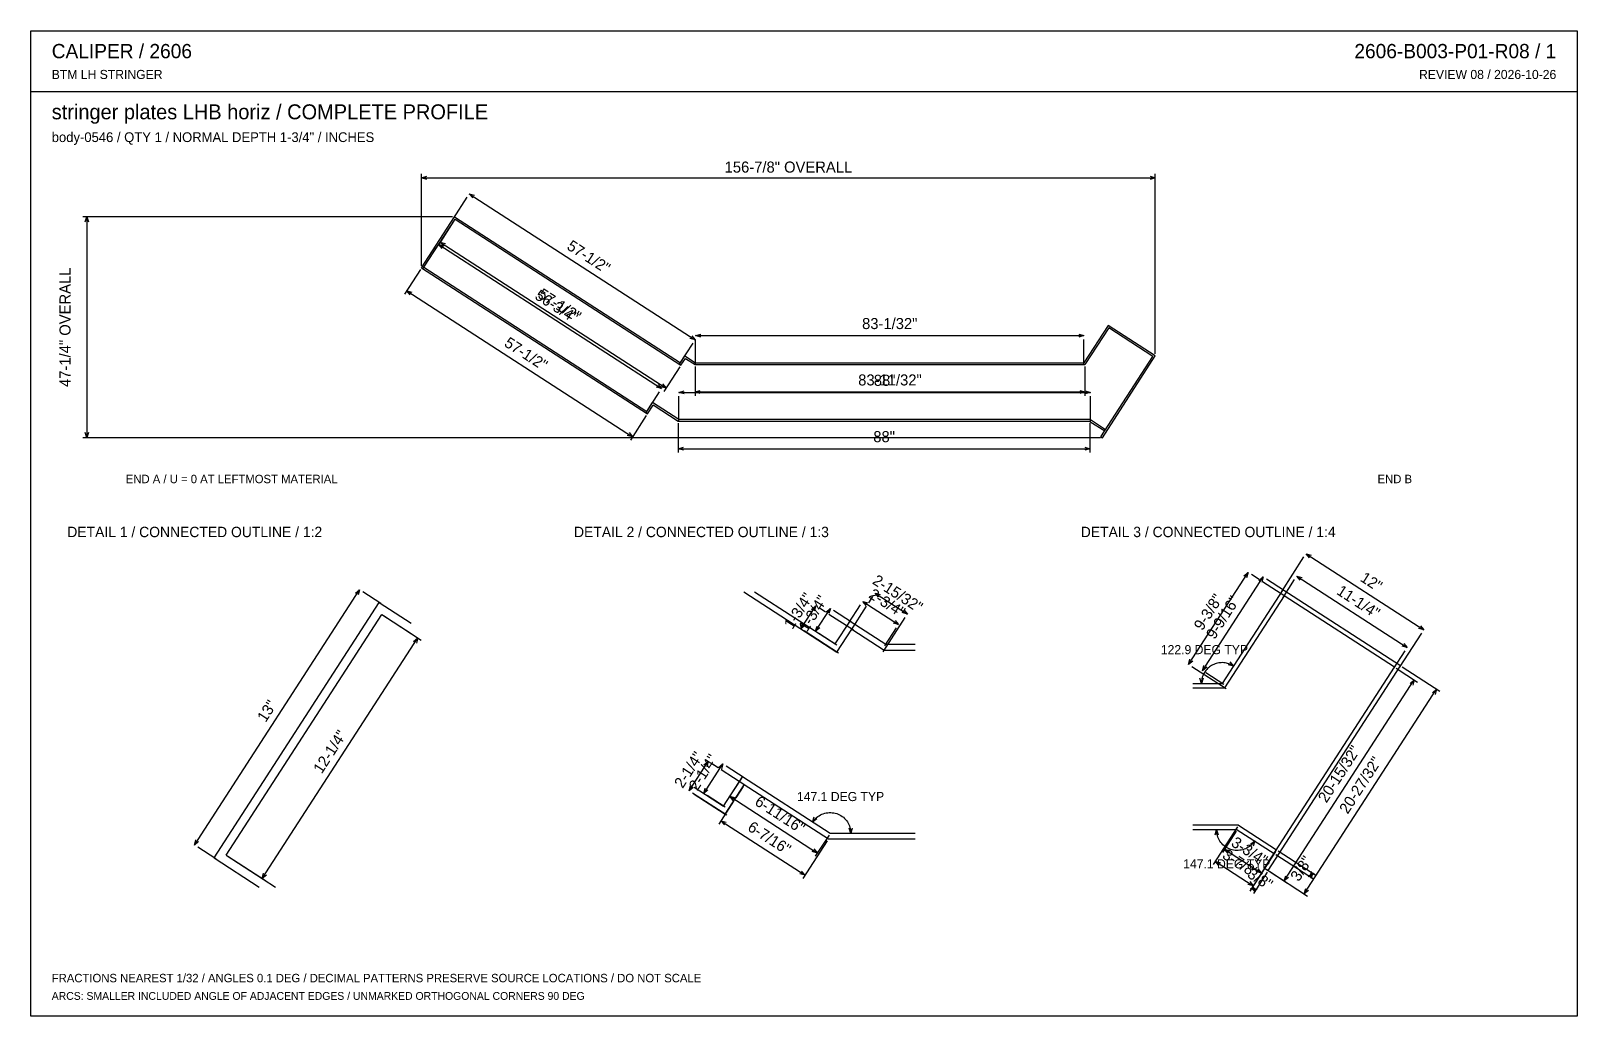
# Model space of a CAD drawing. Header units: inches. Extents: x 0.5 to 33.5, y 0.5 to 21.5.
import ezdxf
from ezdxf.enums import TextEntityAlignment as Align

# ---------------------------------------------------------------- set-up
doc = ezdxf.new("R2010")
doc.units = ezdxf.units.IN
doc.header["$MEASUREMENT"] = 0

msp = doc.modelspace()

# ---------------------------------------------------------------- linework, layer by layer
at = {"layer": 'ANNOTATION'}
for p, q in [((8.822, 16.507), (8.822, 18.472)), ((8.822, 18.389), (8.934, 18.424)), ((8.822, 18.389), (24.511, 18.389)), ((8.934, 18.354), (8.822, 18.389)), ((24.4, 18.424), (24.511, 18.389)), ((24.511, 18.389), (24.4, 18.354)), ((24.511, 14.624), (24.511, 18.472)), ((9.506, 17.522), (9.8, 17.976)), ((9.845, 18.046), (14.673, 14.924)), ((9.92, 17.957), (9.845, 18.046)), ((9.845, 18.046), (9.957, 18.015)), ((9.487, 17.557), (1.583, 17.557)), ((1.632, 17.445), (1.667, 17.557)), ((1.667, 17.557), (1.667, 12.832)), ((1.667, 17.557), (1.701, 17.445)), ((9.517, 17.47), (9.177, 16.945)), ((8.852, 16.441), (9.146, 16.896)), ((9.191, 16.966), (13.956, 13.884)), ((9.265, 16.876), (9.191, 16.966)), ((9.191, 16.966), (9.303, 16.935)), ((9.223, 17.015), (14.051, 13.892)), ((9.297, 16.925), (9.223, 17.015)), ((9.223, 17.015), (9.335, 16.984)), ((8.8, 16.43), (8.46, 15.905)), ((8.506, 15.975), (13.334, 12.853)), ((8.58, 15.886), (8.506, 15.975)), ((8.506, 15.975), (8.618, 15.944)), ((14.673, 14.924), (14.561, 14.955)), ((14.599, 15.013), (14.673, 14.924)), ((14.682, 15.016), (14.793, 15.05)), ((14.682, 15.016), (22.985, 15.016)), ((14.793, 14.981), (14.682, 15.016)), ((14.682, 14.391), (14.682, 14.932)), ((22.874, 15.05), (22.985, 15.016)), ((22.985, 15.016), (22.874, 14.981)), ((22.985, 14.391), (22.985, 14.932)), ((14.334, 14.399), (14.628, 14.854)), ((14.345, 14.347), (14.006, 13.822)), ((14.671, 14.353), (14.671, 13.728)), ((23.005, 14.353), (23.005, 13.728)), ((13.956, 13.884), (13.844, 13.915)), ((13.882, 13.974), (13.956, 13.884)), ((14.051, 13.892), (13.939, 13.924)), ((13.977, 13.982), (14.051, 13.892)), ((13.617, 13.359), (13.911, 13.814)), ((14.324, 13.803), (14.435, 13.838)), ((14.324, 13.803), (23.125, 13.803)), ((14.435, 13.768), (14.324, 13.803)), ((14.324, 13.178), (14.324, 13.72)), ((14.671, 13.812), (14.782, 13.846)), ((14.671, 13.812), (23.005, 13.812)), ((14.782, 13.777), (14.671, 13.812)), ((22.894, 13.846), (23.005, 13.812)), ((23.005, 13.812), (22.894, 13.777)), ((23.014, 13.838), (23.125, 13.803)), ((23.125, 13.803), (23.014, 13.768)), ((23.125, 13.178), (23.125, 13.72)), ((13.628, 13.307), (13.289, 12.783)), ((1.667, 12.832), (1.632, 12.943)), ((1.701, 12.943), (1.667, 12.832)), ((13.26, 12.942), (13.334, 12.853)), ((14.313, 13.141), (14.313, 12.516)), ((23.114, 13.141), (23.114, 12.516)), ((23.338, 12.832), (1.583, 12.832)), ((13.334, 12.853), (13.222, 12.884)), ((14.313, 12.599), (14.424, 12.634)), ((14.313, 12.599), (23.114, 12.599)), ((14.424, 12.564), (14.313, 12.599)), ((23.003, 12.634), (23.114, 12.599)), ((23.114, 12.599), (23.003, 12.564)), ((27.213, 9.55), (27.688, 10.285)), ((27.733, 10.355), (30.253, 8.726)), ((27.808, 10.266), (27.733, 10.355)), ((27.733, 10.355), (27.846, 10.324)), ((25.221, 7.985), (26.494, 9.954)), ((26.404, 9.879), (26.494, 9.954)), ((26.494, 9.954), (26.463, 9.841)), ((25.52, 7.853), (26.816, 9.857)), ((26.73, 9.801), (26.564, 9.908)), ((26.726, 9.782), (26.816, 9.857)), ((26.816, 9.857), (26.785, 9.745)), ((27.299, 9.433), (26.8, 9.756)), ((27.271, 9.563), (26.886, 9.812)), ((27.241, 9.421), (27.49, 9.806)), ((27.535, 9.876), (29.897, 8.348)), ((27.609, 9.786), (27.535, 9.876)), ((27.535, 9.876), (27.647, 9.844)), ((3.968, 4.126), (7.498, 9.584)), ((7.408, 9.509), (7.498, 9.584)), ((7.498, 9.584), (7.467, 9.472)), ((7.953, 9.29), (7.568, 9.539)), ((17.962, 8.879), (18.211, 9.264)), ((18.256, 9.334), (19.022, 8.839)), ((18.33, 9.245), (18.256, 9.334)), ((18.256, 9.334), (18.368, 9.303)), ((18.383, 9.301), (18.474, 9.441)), ((18.519, 9.511), (19.211, 9.064)), ((18.594, 9.422), (18.519, 9.511)), ((18.519, 9.511), (18.631, 9.48)), ((8.008, 9.031), (8.813, 8.51)), ((16.935, 8.75), (17.252, 9.239)), ((17.162, 9.165), (17.252, 9.239)), ((17.252, 9.239), (17.22, 9.127)), ((17.248, 8.696), (17.564, 9.186)), ((17.462, 9.104), (17.322, 9.194)), ((17.475, 9.112), (17.564, 9.186)), ((18.056, 8.719), (17.532, 9.058)), ((17.564, 9.186), (17.533, 9.074)), ((18.019, 8.892), (17.634, 9.141)), ((17.999, 8.707), (18.338, 9.231)), ((18.691, 8.259), (19.166, 8.994)), ((18.948, 8.928), (19.022, 8.839)), ((19.211, 9.064), (19.099, 9.095)), ((19.137, 9.153), (19.211, 9.064)), ((16.935, 8.75), (16.966, 8.862)), ((17.024, 8.824), (16.935, 8.75)), ((17.74, 8.229), (17.005, 8.704)), ((17.248, 8.696), (17.279, 8.808)), ((17.337, 8.771), (17.248, 8.696)), ((17.702, 8.402), (17.318, 8.651)), ((18.728, 8.384), (18.977, 8.769)), ((19.022, 8.839), (18.91, 8.87)), ((29.732, 7.921), (30.207, 8.656)), ((30.253, 8.726), (30.14, 8.757)), ((30.178, 8.816), (30.253, 8.726)), ((5.417, 3.412), (8.743, 8.555)), ((8.653, 8.481), (8.743, 8.555)), ((8.743, 8.555), (8.712, 8.443)), ((29.603, 7.894), (29.851, 8.278)), ((29.897, 8.348), (29.785, 8.38)), ((29.822, 8.438), (29.897, 8.348)), ((25.221, 7.985), (25.252, 8.097)), ((25.31, 8.06), (25.221, 7.985)), ((26.026, 7.465), (25.291, 7.94)), ((25.52, 7.853), (25.551, 7.965)), ((25.67, 7.935), (25.649, 7.917)), ((25.692, 7.95), (25.67, 7.935)), ((25.715, 7.965), (25.692, 7.95)), ((25.739, 7.978), (25.715, 7.965)), ((25.764, 7.989), (25.739, 7.978)), ((25.789, 7.999), (25.764, 7.989)), ((25.815, 8.008), (25.789, 7.999)), ((25.841, 8.015), (25.815, 8.008)), ((25.868, 8.02), (25.841, 8.015)), ((25.895, 8.023), (25.868, 8.02)), ((25.922, 8.025), (25.895, 8.023)), ((25.95, 8.026), (25.922, 8.025)), ((25.977, 8.024), (25.95, 8.026)), ((26.004, 8.021), (25.977, 8.024)), ((26.031, 8.016), (26.004, 8.021)), ((26.057, 8.01), (26.031, 8.016)), ((26.083, 8.002), (26.057, 8.01)), ((26.181, 7.954), (26.068, 7.982)), ((26.109, 7.992), (26.083, 8.002)), ((26.104, 8.042), (26.181, 7.954)), ((26.134, 7.981), (26.109, 7.992)), ((26.158, 7.969), (26.134, 7.981)), ((26.181, 7.954), (26.158, 7.969)), ((29.79, 7.934), (30.595, 7.413)), ((25.495, 7.581), (25.464, 7.693)), ((25.533, 7.691), (25.495, 7.581)), ((25.496, 7.608), (25.495, 7.581)), ((25.498, 7.636), (25.496, 7.608)), ((25.503, 7.662), (25.498, 7.636)), ((25.508, 7.689), (25.503, 7.662)), ((25.516, 7.715), (25.508, 7.689)), ((25.525, 7.741), (25.516, 7.715)), ((25.609, 7.927), (25.52, 7.853)), ((25.535, 7.766), (25.525, 7.741)), ((25.548, 7.791), (25.535, 7.766)), ((25.561, 7.814), (25.548, 7.791)), ((25.576, 7.837), (25.561, 7.814)), ((25.592, 7.859), (25.576, 7.837)), ((25.975, 7.559), (25.59, 7.808)), ((25.61, 7.879), (25.592, 7.859)), ((25.629, 7.899), (25.61, 7.879)), ((25.649, 7.917), (25.629, 7.899)), ((27.267, 3.361), (30.045, 7.657)), ((29.66, 7.906), (30.115, 7.612)), ((29.956, 7.583), (30.045, 7.657)), ((30.045, 7.657), (30.014, 7.545)), ((27.695, 3.083), (30.525, 7.459)), ((30.435, 7.384), (30.525, 7.459)), ((30.525, 7.459), (30.493, 7.346)), ((14.545, 5.284), (14.952, 5.913)), ((14.857, 5.23), (15.265, 5.86)), ((14.862, 5.839), (14.952, 5.913)), ((14.952, 5.913), (14.921, 5.801)), ((15.162, 5.778), (15.022, 5.868)), ((15.175, 5.786), (15.265, 5.86)), ((15.757, 5.393), (15.232, 5.732)), ((15.265, 5.86), (15.233, 5.748)), ((15.72, 5.566), (15.335, 5.815)), ((14.545, 5.284), (14.576, 5.396)), ((14.634, 5.358), (14.545, 5.284)), ((14.857, 5.23), (14.889, 5.342)), ((14.947, 5.305), (14.857, 5.23)), ((15.662, 5.554), (15.368, 5.099)), ((15.699, 5.381), (15.541, 5.136)), ((15.349, 4.763), (14.615, 5.238)), ((15.312, 4.936), (14.927, 5.185)), ((15.495, 5.066), (15.179, 4.576)), ((15.413, 5.169), (17.286, 3.957)), ((15.487, 5.079), (15.413, 5.169)), ((15.413, 5.169), (15.525, 5.137)), ((15.224, 4.646), (17.023, 3.482)), ((15.298, 4.556), (15.224, 4.646)), ((15.224, 4.646), (15.336, 4.615)), ((17.184, 4.619), (17.22, 4.73)), ((17.276, 4.69), (17.184, 4.619)), ((17.184, 4.619), (17.203, 4.645)), ((17.203, 4.645), (17.224, 4.671)), ((17.224, 4.671), (17.246, 4.694)), ((17.246, 4.694), (17.27, 4.716)), ((17.27, 4.716), (17.296, 4.736)), ((17.296, 4.736), (17.323, 4.755)), ((17.323, 4.755), (17.351, 4.771)), ((17.351, 4.771), (17.38, 4.785)), ((17.38, 4.785), (17.411, 4.797)), ((17.411, 4.797), (17.442, 4.806)), ((17.442, 4.806), (17.474, 4.814)), ((17.474, 4.814), (17.506, 4.819)), ((17.506, 4.819), (17.538, 4.821)), ((17.538, 4.821), (17.571, 4.821)), ((17.571, 4.821), (17.604, 4.819)), ((17.604, 4.819), (17.636, 4.815)), ((17.636, 4.815), (17.668, 4.808)), ((17.668, 4.808), (17.699, 4.799)), ((17.699, 4.799), (17.729, 4.787)), ((17.729, 4.787), (17.759, 4.773)), ((17.759, 4.773), (17.787, 4.758)), ((17.787, 4.758), (17.815, 4.74)), ((17.815, 4.74), (17.841, 4.72)), ((17.841, 4.72), (17.865, 4.698)), ((17.865, 4.698), (17.888, 4.675)), ((17.888, 4.675), (17.909, 4.65)), ((17.909, 4.65), (17.928, 4.623)), ((17.535, 4.342), (17.241, 3.887)), ((17.928, 4.623), (17.945, 4.596)), ((17.945, 4.596), (17.96, 4.567)), ((17.96, 4.567), (17.972, 4.537)), ((18.002, 4.377), (17.963, 4.487)), ((17.972, 4.537), (17.983, 4.506)), ((17.983, 4.506), (17.991, 4.474)), ((17.991, 4.474), (17.997, 4.442)), ((17.997, 4.442), (18.001, 4.41)), ((18.001, 4.41), (18.002, 4.377)), ((18.033, 4.49), (18.002, 4.377)), ((26.268, 4.515), (25.748, 3.71)), ((25.788, 4.344), (25.819, 4.456)), ((25.82, 4.424), (25.819, 4.456)), ((25.819, 4.456), (25.857, 4.346)), ((25.823, 4.391), (25.82, 4.424)), ((25.829, 4.359), (25.823, 4.391)), ((25.838, 4.328), (25.829, 4.359)), ((25.848, 4.297), (25.838, 4.328)), ((26.24, 4.421), (25.946, 3.966)), ((3.968, 4.126), (3.999, 4.238)), ((4.058, 4.2), (3.968, 4.126)), ((4.423, 3.832), (4.038, 4.081)), ((17.498, 4.217), (16.978, 3.413)), ((17.286, 3.957), (17.174, 3.989)), ((17.212, 4.047), (17.286, 3.957)), ((25.861, 4.267), (25.848, 4.297)), ((25.876, 4.238), (25.861, 4.267)), ((25.893, 4.21), (25.876, 4.238)), ((25.912, 4.184), (25.893, 4.21)), ((25.933, 4.159), (25.912, 4.184)), ((25.956, 4.135), (25.933, 4.159)), ((25.98, 4.114), (25.956, 4.135)), ((26.006, 4.094), (25.98, 4.114)), ((25.992, 4.036), (26.779, 3.527)), ((26.066, 3.947), (25.992, 4.036)), ((25.992, 4.036), (26.104, 4.005)), ((26.033, 4.076), (26.006, 4.094)), ((26.062, 4.06), (26.033, 4.076)), ((26.091, 4.046), (26.062, 4.06)), ((26.122, 4.035), (26.091, 4.046)), ((26.153, 4.026), (26.122, 4.035)), ((26.185, 4.019), (26.153, 4.026)), ((26.217, 4.014), (26.185, 4.019)), ((26.25, 4.012), (26.217, 4.014)), ((26.282, 4.012), (26.25, 4.012)), ((26.315, 4.015), (26.282, 4.012)), ((26.347, 4.02), (26.315, 4.015)), ((26.379, 4.027), (26.347, 4.02)), ((26.41, 4.037), (26.379, 4.027)), ((26.44, 4.049), (26.41, 4.037)), ((26.47, 4.063), (26.44, 4.049)), ((26.498, 4.079), (26.47, 4.063)), ((26.525, 4.097), (26.498, 4.079)), ((26.55, 4.117), (26.525, 4.097)), ((26.544, 4.144), (26.636, 4.215)), ((26.575, 4.139), (26.55, 4.117)), ((27.078, 3.991), (26.558, 3.186)), ((26.597, 4.163), (26.575, 4.139)), ((26.618, 4.188), (26.597, 4.163)), ((26.636, 4.215), (26.601, 4.104)), ((26.636, 4.215), (26.618, 4.188)), ((27.136, 4.003), (27.941, 3.483)), ((4.682, 3.887), (5.487, 3.367)), ((25.793, 3.78), (26.603, 3.256)), ((25.867, 3.691), (25.793, 3.78)), ((25.793, 3.78), (25.905, 3.749)), ((27.028, 3.912), (26.733, 3.457)), ((27.085, 3.925), (27.89, 3.404)), ((5.417, 3.412), (5.448, 3.524)), ((5.506, 3.487), (5.417, 3.412)), ((17.023, 3.482), (16.911, 3.514)), ((16.948, 3.572), (17.023, 3.482)), ((26.529, 3.346), (26.603, 3.256)), ((26.824, 3.597), (26.53, 3.142)), ((26.903, 3.546), (26.609, 3.091)), ((26.779, 3.527), (26.667, 3.559)), ((26.704, 3.617), (26.779, 3.527)), ((26.882, 3.61), (27.337, 3.315)), ((26.96, 3.559), (27.765, 3.038)), ((27.267, 3.361), (27.298, 3.473)), ((27.356, 3.435), (27.267, 3.361)), ((27.781, 3.454), (27.871, 3.528)), ((27.82, 3.449), (27.851, 3.562)), ((27.82, 3.449), (27.871, 3.528)), ((27.909, 3.524), (27.82, 3.449)), ((27.871, 3.528), (27.84, 3.416)), ((26.603, 3.256), (26.491, 3.287)), ((26.654, 3.161), (26.542, 3.193)), ((26.575, 3.212), (26.654, 3.161)), ((26.65, 3.123), (26.575, 3.212)), ((26.575, 3.212), (26.687, 3.181)), ((26.58, 3.251), (26.654, 3.161)), ((27.695, 3.083), (27.726, 3.196)), ((27.785, 3.158), (27.695, 3.083))]:
    msp.add_line(p, q, dxfattribs=at)
at = {"layer": 'OUTLINE'}
for p, q in [((0.472, 21.528), (33.528, 21.528)), ((0.472, 0.472), (0.472, 21.528)), ((33.528, 21.528), (33.528, 0.472)), ((0.472, 20.236), (33.528, 20.236)), ((8.822, 16.465), (9.528, 17.557)), ((9.528, 17.557), (14.357, 14.434)), ((8.874, 16.476), (9.54, 17.505)), ((9.54, 17.505), (14.368, 14.382)), ((8.822, 16.465), (13.651, 13.342)), ((8.874, 16.476), (13.64, 13.394)), ((23.503, 15.234), (22.985, 14.432)), ((24.511, 14.582), (23.503, 15.234)), ((23.514, 15.182), (23.005, 14.395)), ((24.459, 14.571), (23.514, 15.182)), ((14.357, 14.434), (14.452, 14.581)), ((14.452, 14.581), (14.682, 14.432)), ((23.348, 12.853), (24.459, 14.571)), ((23.379, 12.832), (24.511, 14.582)), ((14.368, 14.382), (14.463, 14.529)), ((14.463, 14.529), (14.671, 14.395)), ((14.671, 14.395), (23.005, 14.395)), ((14.682, 14.432), (22.985, 14.432)), ((13.64, 13.394), (13.762, 13.583)), ((14.324, 13.22), (13.762, 13.583)), ((13.651, 13.342), (13.773, 13.531)), ((14.313, 13.182), (13.773, 13.531)), ((23.114, 13.182), (14.313, 13.182)), ((23.125, 13.22), (14.324, 13.22)), ((23.114, 13.182), (23.429, 12.979)), ((23.125, 13.22), (23.449, 13.01)), ((23.429, 12.979), (23.449, 13.01)), ((23.348, 12.853), (23.379, 12.832)), ((4.388, 3.854), (7.918, 9.312)), ((7.918, 9.312), (8.598, 8.872)), ((15.713, 9.539), (17.705, 8.252)), ((15.944, 9.539), (17.667, 8.425)), ((27.236, 9.585), (25.94, 7.581)), ((27.264, 9.456), (25.991, 7.487)), ((29.755, 7.956), (27.236, 9.585)), ((29.625, 7.929), (27.264, 9.456)), ((4.647, 3.91), (7.973, 9.053)), ((7.973, 9.053), (8.598, 8.649)), ((17.667, 8.425), (17.984, 8.914)), ((17.705, 8.252), (18.021, 8.742)), ((17.984, 8.914), (18.751, 8.419)), ((18.021, 8.742), (18.714, 8.294)), ((18.714, 8.294), (19.376, 8.294)), ((18.751, 8.419), (19.376, 8.419)), ((26.925, 3.581), (29.755, 7.956)), ((26.847, 3.632), (29.625, 7.929)), ((25.315, 7.581), (25.94, 7.581)), ((25.315, 7.487), (25.991, 7.487)), ((14.652, 5.363), (15.277, 4.959)), ((15.277, 4.959), (15.685, 5.588)), ((15.314, 4.786), (15.722, 5.416)), ((17.558, 4.377), (15.685, 5.588)), ((17.521, 4.252), (15.722, 5.416)), ((14.652, 5.214), (15.314, 4.786)), ((19.376, 4.377), (17.558, 4.377)), ((26.291, 4.55), (25.315, 4.55)), ((26.263, 4.456), (25.315, 4.456)), ((26.263, 4.456), (27.05, 3.947)), ((26.291, 4.55), (27.101, 4.026)), ((19.376, 4.252), (17.521, 4.252)), ((27.05, 3.947), (27.101, 4.026)), ((4.388, 3.854), (5.354, 3.229)), ((4.647, 3.91), (5.7, 3.229)), ((26.847, 3.632), (26.925, 3.581)), ((33.528, 0.472), (0.472, 0.472))]:
    msp.add_line(p, q, dxfattribs=at)

# ---------------------------------------------------------------- texts
at = {"layer": 'ANNOTATION'}
for s, height, p in [('CALIPER / 2606', 0.30556, (0.917, 20.944)), ('BTM LH STRINGER', 0.19444, (0.917, 20.5)), ('stringer plates LHB horiz / COMPLETE PROFILE', 0.31944, (0.917, 19.639)), ('body-0546 / QTY 1 / NORMAL DEPTH 1-3/4" / INCHES', 0.20833, (0.917, 19.153)), ('END A / U = 0 AT LEFTMOST MATERIAL', 0.18056, (2.5, 11.861)), ('DETAIL 1 / CONNECTED OUTLINE / 1:2', 0.22222, (1.25, 10.708)), ('DETAIL 2 / CONNECTED OUTLINE / 1:3', 0.22222, (12.083, 10.708)), ('DETAIL 3 / CONNECTED OUTLINE / 1:4', 0.22222, (22.917, 10.708)), ('FRACTIONS NEAREST 1/32 / ANGLES 0.1 DEG / DECIMAL PATTERNS PRESERVE SOURCE LOCATIONS / DO NOT SCALE', 0.18056, (0.917, 1.194)), ('ARCS: SMALLER INCLUDED ANGLE OF ADJACENT EDGES / UNMARKED ORTHOGONAL CORNERS 90 DEG', 0.16667, (0.917, 0.819))]:
    msp.add_text(s, height=height, dxfattribs=at).set_placement(p)
for s, height, p in [('2606-B003-P01-R08 / 1', 0.30556, (33.083, 20.944)), ('REVIEW 08 / 2026-10-26', 0.19444, (33.083, 20.5)), ('END B', 0.1806, (30, 11.861))]:
    msp.add_text(s, height=height, dxfattribs=at).set_placement(p, align=Align.RIGHT)
for s, height, p in [('156-7/8" OVERALL', 0.23611, (16.667, 18.5)), ('83-1/32"', 0.2361, (18.833, 15.155)), ('83-11/32"', 0.2361, (18.838, 13.95)), ('88"', 0.2361, (18.724, 13.942)), ('88"', 0.2361, (18.713, 12.738)), ('122.9 DEG TYP', 0.19444, (25.561, 8.207)), ('147.1 DEG TYP', 0.19444, (17.782, 5.067)), ('147.1 DEG TYP', 0.19444, (26.039, 3.628))]:
    msp.add_text(s, height=height, dxfattribs=at).set_placement(p, align=Align.CENTER)
for s, height, rotation, p in [('57-1/2"', 0.2361, -32.8905, (12.335, 16.602)), ('47-1/4" OVERALL', 0.23611, 90, (1.319, 15.194)), ('56-3/4"', 0.2361, -32.8905, (11.649, 15.542)), ('57-1/2"', 0.2361, -32.8905, (11.712, 15.57)), ('57-1/2"', 0.2361, -32.8905, (10.995, 14.53)), ('12"', 0.2361, -32.8905, (29.068, 9.657)), ('2-3/4"', 0.2361, -32.8905, (18.714, 9.203)), ('2-15/32"', 0.2361, -32.8905, (18.941, 9.404)), ('11-1/4"', 0.2361, -32.8905, (28.791, 9.229)), ('1-3/4"', 0.2361, 57.1095, (16.977, 9.07)), ('1-3/4"', 0.2361, 57.1095, (17.289, 9.016)), ('9-3/8"', 0.2361, 57.1095, (25.741, 9.045)), ('9-9/16"', 0.2361, 57.1095, (26.051, 8.93)), ('13"', 0.2361, 57.1095, (5.616, 6.93)), ('12-1/4"', 0.2361, 57.1095, (6.963, 6.059)), ('2-1/4"', 0.2361, 57.1095, (14.632, 5.674)), ('2-1/4"', 0.2361, 57.1095, (14.944, 5.621)), ('20-15/32"', 0.2361, 57.1095, (28.539, 5.584)), ('20-27/32"', 0.2361, 57.1095, (28.993, 5.346)), ('6-11/16"', 0.2361, -32.8905, (16.425, 4.68)), ('6-7/16"', 0.2361, -32.8905, (16.199, 4.181)), ('3-7/8"', 0.2361, -32.8905, (26.274, 3.635)), ('3-3/4"', 0.2361, -32.8905, (26.461, 3.898)), ('3/8"', 0.2361, 57.1095, (27.729, 3.564)), ('3/8"', 0.2361, -32.8905, (26.69, 3.303))]:
    msp.add_text(s, height=height, rotation=rotation, dxfattribs=at).set_placement(p, align=Align.CENTER)

doc.saveas('drawing.dxf')
